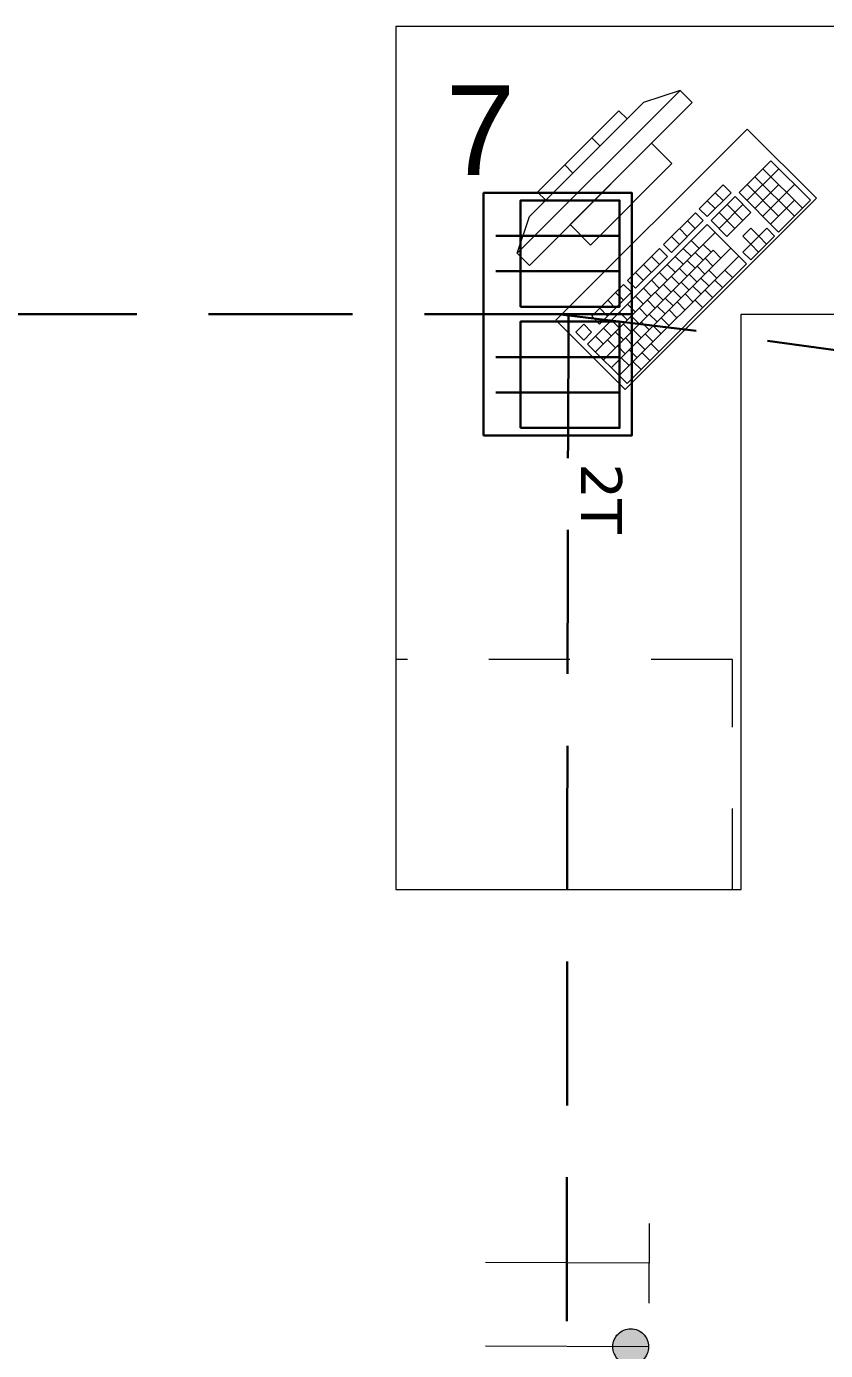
# Model space of a CAD drawing. Header units: inches. Extents: x -19 to 5698, y -728 to 92.
# Drawn here: x 410.835 to 412.223, y 14.199 to 16.5 of the extents above; entities that cross this region are included whole.
import ezdxf

# ---------------------------------------------------------------- set-up
doc = ezdxf.new("R2010")
doc.units = ezdxf.units.IN
doc.header["$MEASUREMENT"] = 0
for name, pattern in [('HIDDEN', [0.375, 0.25, -0.125]), ('Rayas', [0.282222, 0.141111, -0.141111]), ('RAYITAS', [0.375, 0.25, -0.125])]:
    doc.linetypes.add(name, pattern=pattern)
doc.layers.get('0').update_dxf_attribs({"color": 61})
for name, color, linetype, lineweight in [('00 conduct tomacorr', 120, 'HIDDEN', 30), ('00 IE LUZ EMERGENCIA', 253, 'Continuous', 0), ('T-TECHO-E', 150, 'Continuous', 20), ('TOMACORRIENTE', 22, 'RAYITAS', 9)]:
    doc.layers.add(name, color=color, linetype=linetype, lineweight=lineweight)
doc.layers.add('Interior - Mobiliario', color=7, linetype='Continuous')
doc.styles.add('Annotative', font='arial.ttf')

# ---------------------------------------------------------------- blocks, each defined once
blk = doc.blocks.new('CAJA POP UP 6 MODULOS')
at = {"layer": '00 conduct tomacorr', "linetype": 'Continuous'}
for p, q in [((-0.095, -0.165), (-0.095, -0.0151)), ((-0.052, -0.165), (-0.052, -0.0151)), ((0.052, -0.165), (0.052, -0.0151)), ((0.095, -0.165), (0.095, -0.0151)), ((0, -0.165), (0, -0.18))]:
    blk.add_line(p, q, dxfattribs=at)
for points in [[(-0.147, 0), (0.147, 0), (0.147, -0.18), (-0.147, -0.18)], [(0, 0), (0.147, 0), (0.147, -0.18), (0, -0.18)]]:
    blk.add_lwpolyline(points, close=True, dxfattribs=at)
for points in [[(-0.138, -0.045), (-0.009, -0.045), (-0.009, -0.165), (-0.138, -0.165), (-0.138, -0.045)], [(0.009, -0.045), (0.138, -0.045), (0.138, -0.165), (0.009, -0.165), (0.009, -0.045)]]:
    blk.add_lwpolyline(points, dxfattribs=at)
at = {"color": 1, "insert": (-0.1807, -0.168), "char_height": 0.05, "attachment_point": 1, "rotation": 180}
blk.add_mtext_dynamic_manual_height_columns('{\\fVerdana|b0|i0|c0|p34;2T}', width=0.000481, gutter_width=0.1561, heights=[0], dxfattribs=at)
blk = doc.blocks.new('a')
at = {"layer": 'TOMACORRIENTE', "ltscale": 0.05}
h = blk.add_hatch(color=4, dxfattribs=at)
edge = h.paths.add_edge_path()
edge.add_arc((0, 0.0752), 0.0211, 0, 360)
at = {"layer": 'TOMACORRIENTE', "color": 4}
for p, q in [((-0.1455, 0.0963), (-0.0515, 0.0963)), ((-0.0985, 0.0963), (-0.0985, -0.0966)), ((0, 0.0963), (0, -0.0963)), ((0.0623, -0.0963), (0.0623, 0.0963))]:
    blk.add_line(p, q, dxfattribs=at)
blk.add_circle((0, 0.0752), 0.0211, dxfattribs=at)
blk = doc.blocks.new('CABLE 3FACE')
at = {"layer": 'T-TECHO-E', "rotation": 59.94170052614085}
blk.add_blockref('a', (0, 0), dxfattribs=at)

msp = doc.modelspace()

# ---------------------------------------------------------------- linework, layer by layer
at = {"layer": '00 conduct tomacorr'}
for centre, radius, start, end in [((410.7455, -2219.5688), 2235.569, 89.9735881, 90.0503998), ((410.0682, 1.0029), 15.092, 68.41573, 83.57302), ((1058.5133, 14.2062, 0.0003), 646.7398, 179.8410815, 180.1589185)]:
    msp.add_arc(centre, radius, start, end, dxfattribs=at)
at = {"layer": 'Interior - Mobiliario', "color": 175, "linetype": 'Continuous', "lineweight": 13}
for p, q in [((411.97, 16.3889), (411.6871, 16.1061)), ((411.97, 16.3889), (411.9063, 16.3677)), ((411.9912, 16.3677), (411.97, 16.3889)), ((411.7084, 16.0849), (411.9912, 16.3677)), ((411.7084, 16.1697), (411.9063, 16.3677)), ((411.8639, 16.3536), (411.7225, 16.2121)), ((411.7366, 16.198), (411.8781, 16.3394)), ((411.8781, 16.3394), (411.8639, 16.3536)), ((411.9205, 16.297), (411.7791, 16.1556)), ((411.8309, 16.2923), (411.8168, 16.3064)), ((411.9558, 16.2616), (411.9205, 16.297)), ((411.7838, 16.2451), (411.7696, 16.2593)), ((411.8144, 16.1202), (411.9558, 16.2616)), ((412.1279, 16.2666), (412.0726, 16.2112)), ((412.0863, 16.1975), (412.1417, 16.2529)), ((412.1827, 16.1842), (412.1141, 16.2528)), ((412.1965, 16.198), (412.1279, 16.2666)), ((412.0451, 16.2249), (412.0035, 16.1833)), ((412.0588, 16.2111), (412.0451, 16.2249)), ((412.1413, 16.1702), (412.0864, 16.2251)), ((412.1, 16.1838), (412.1415, 16.2253)), ((412.1688, 16.1703), (412.1002, 16.2389)), ((412.1137, 16.1701), (412.1691, 16.2255)), ((411.7225, 16.2121), (411.7366, 16.198)), ((412.0172, 16.1696), (412.0588, 16.2111)), ((412.0656, 16.2043), (412.0241, 16.1627)), ((412.0449, 16.1973), (412.0312, 16.211)), ((412.0931, 16.1769), (412.0656, 16.2043)), ((412.0726, 16.2112), (412.1411, 16.1426)), ((411.9966, 16.1764), (411.9412, 16.121)), ((412.0103, 16.1627), (411.9966, 16.1764)), ((412.0035, 16.1833), (412.0172, 16.1696)), ((412.0311, 16.1834), (412.0174, 16.1972)), ((412.0378, 16.149), (412.0793, 16.1906)), ((412.0654, 16.1492), (412.0379, 16.1766)), ((412.0515, 16.1353), (412.0931, 16.1769)), ((412.0792, 16.163), (412.0518, 16.1904)), ((412.1274, 16.1564), (412.169, 16.1979)), ((412.1411, 16.1426), (412.1965, 16.198)), ((411.6871, 16.1061), (411.7084, 16.1697)), ((411.7791, 16.1556), (411.8144, 16.1202)), ((412.0172, 16.1558), (411.8095, 15.9481)), ((411.9549, 16.1073), (412.0103, 16.1627)), ((411.9965, 16.1488), (411.9827, 16.1625)), ((412.0857, 16.0873), (412.0172, 16.1558)), ((412.0241, 16.1627), (412.0515, 16.1353)), ((411.8232, 15.9344), (412.0309, 16.1421)), ((411.9688, 16.1211), (411.9551, 16.1348)), ((411.9826, 16.135), (411.9689, 16.1487)), ((412.0929, 16.1493), (412.0791, 16.1354)), ((412.0791, 16.1354), (412.0928, 16.1217)), ((412.0927, 16.0942), (412.1342, 16.1357)), ((412.0928, 16.1217), (412.1066, 16.1356)), ((412.1066, 16.1356), (412.0929, 16.1493)), ((412.1205, 16.1494), (412.1066, 16.1356)), ((412.1204, 16.1219), (412.1066, 16.1356)), ((412.1342, 16.1357), (412.1205, 16.1494)), ((411.8369, 15.9207), (412.0273, 16.1111)), ((411.8506, 15.907), (412.0583, 16.1147)), ((411.9343, 16.1141), (411.8789, 16.0587)), ((411.948, 16.1004), (411.9343, 16.1141)), ((411.9412, 16.121), (411.9549, 16.1073)), ((411.9893, 16.1006), (411.9756, 16.1143)), ((412.0032, 16.1144), (411.9895, 16.1281)), ((412.01, 16.0938), (411.9963, 16.1075)), ((412.0238, 16.1076), (412.0101, 16.1213)), ((412.041, 16.0974), (412.0273, 16.1111)), ((412.0928, 16.1217), (412.0789, 16.1079)), ((412.0789, 16.1079), (412.0927, 16.0942)), ((412.1065, 16.108), (412.0928, 16.1217)), ((411.6871, 16.1061), (411.7084, 16.0849)), ((411.8643, 15.8933), (412.072, 16.101)), ((411.878, 15.8795), (412.0857, 16.0873)), ((411.8926, 16.045), (411.948, 16.1004)), ((411.9203, 16.0727), (411.9066, 16.0864)), ((411.9341, 16.0865), (411.9204, 16.1002)), ((411.9616, 16.0729), (411.9479, 16.0866)), ((411.9755, 16.0867), (411.9618, 16.1004)), ((411.9961, 16.0799), (411.9824, 16.0936)), ((412.0271, 16.0835), (412.0134, 16.0972)), ((411.9065, 16.0588), (411.8927, 16.0725)), ((411.9478, 16.059), (411.9341, 16.0727)), ((411.9684, 16.0522), (411.9547, 16.0659)), ((411.9823, 16.0661), (411.9686, 16.0798)), ((411.9995, 16.0558), (411.9857, 16.0695)), ((412.0133, 16.0697), (411.9996, 16.0834)), ((412.0201, 16.049), (412.0064, 16.0627)), ((412.0339, 16.0629), (412.0202, 16.0766)), ((412.0615, 16.063), (412.0478, 16.0767)), ((411.872, 16.0518), (411.8166, 15.9964)), ((411.8303, 15.9827), (411.8857, 16.038)), ((411.8718, 16.0242), (411.8581, 16.0379)), ((411.8857, 16.038), (411.872, 16.0518)), ((411.8789, 16.0587), (411.8926, 16.045)), ((411.9201, 16.0313), (411.9064, 16.045)), ((411.9339, 16.0452), (411.9202, 16.0589)), ((411.9407, 16.0245), (411.927, 16.0382)), ((411.9546, 16.0384), (411.9409, 16.0521)), ((411.9718, 16.0281), (411.958, 16.0418)), ((411.9856, 16.042), (411.9719, 16.0557)), ((412.0062, 16.0352), (411.9925, 16.0489)), ((412.0269, 16.0284), (412.0132, 16.0421)), ((412.0442, 16.0457), (412.0305, 16.0594)), ((411.858, 16.0104), (411.8443, 16.0241)), ((411.8924, 16.0036), (411.8787, 16.0173)), ((411.9063, 16.0175), (411.8925, 16.0312)), ((411.9269, 16.0107), (411.9132, 16.0244)), ((411.9579, 16.0143), (411.9442, 16.028)), ((411.9785, 16.0075), (411.9648, 16.0212)), ((411.9924, 16.0213), (411.9787, 16.0351)), ((412.0096, 16.0111), (411.9959, 16.0248)), ((411.8166, 15.9964), (411.8303, 15.9827)), ((411.8441, 15.9965), (411.8304, 16.0102)), ((411.8786, 15.9898), (411.8648, 16.0035)), ((411.8992, 15.983), (411.8855, 15.9967)), ((411.913, 15.9968), (411.8993, 16.0106)), ((411.9302, 15.9866), (411.9165, 16.0003)), ((411.9441, 16.0004), (411.9303, 16.0141)), ((411.9509, 15.9798), (411.9371, 15.9935)), ((411.9647, 15.9936), (411.951, 16.0074)), ((411.8027, 15.9825), (411.7889, 15.9687)), ((411.8026, 15.955), (411.8164, 15.9688)), ((411.8164, 15.9688), (411.8027, 15.9825)), ((411.8509, 15.9621), (411.8371, 15.9758)), ((411.8647, 15.9759), (411.851, 15.9896)), ((411.8715, 15.9553), (411.8578, 15.969)), ((411.8853, 15.9691), (411.8716, 15.9829)), ((411.9025, 15.9589), (411.8888, 15.9726)), ((411.9164, 15.9727), (411.9027, 15.9865)), ((411.937, 15.966), (411.9233, 15.9797)), ((411.7889, 15.9687), (411.8026, 15.955)), ((411.8095, 15.9481), (411.878, 15.8795)), ((411.837, 15.9482), (411.8233, 15.962)), ((411.8577, 15.9414), (411.8439, 15.9552)), ((411.8887, 15.945), (411.875, 15.9588)), ((411.9093, 15.9383), (411.8956, 15.952)), ((411.9232, 15.9521), (411.9094, 15.9658)), ((411.9334, 15.9349), (411.9197, 15.9486)), ((411.8748, 15.9312), (411.8611, 15.9449)), ((411.8816, 15.9106), (411.8679, 15.9243)), ((411.8955, 15.9244), (411.8817, 15.9381)), ((411.9178, 15.9193), (411.9041, 15.9331)), ((411.9023, 15.9038), (411.8885, 15.9175))]:
    msp.add_line(p, q, dxfattribs=at)
at = {"layer": 'Interior - Mobiliario', "color": 175, "linetype": 'Rayas', "lineweight": 13}
for p, q in [((412.061, 15.4), (411.476, 15.4)), ((412.061, 15), (412.061, 15.4))]:
    msp.add_line(p, q, dxfattribs=at)
at = {"layer": 'Interior - Mobiliario', "color": 175, "linetype": 'Continuous', "lineweight": 13, "flags": 128}
for points in [[(411.476, 16.5), (411.476, 15), (412.076, 15), (412.076, 16), (412.776, 16), (412.776, 16.5)], [(411.7543, 15.9894), (411.8745, 15.8692), (412.2069, 16.2015), (412.0867, 16.3217)]]:
    msp.add_lwpolyline(points, close=True, dxfattribs=at)

# ---------------------------------------------------------------- block references
at = {"layer": '00 conduct tomacorr'}
for name, p, xscale, yscale, zscale, rotation in [('CAJA POP UP 6 MODULOS', (411.6286, 16), 1.432830642179531, 1.432830642179531, 1.432830642179531, 89.99999999999997), ('CABLE 3FACE', (411.7736, 14.2062, 0.0003), 1.47256122672843, 1.47256122672843, 1.47256122672843, 209.7894777823319)]:
    msp.add_blockref(name, p, dxfattribs=dict(at, xscale=xscale, yscale=yscale, zscale=zscale, rotation=rotation))

# ---------------------------------------------------------------- texts
at = {"layer": '00 IE LUZ EMERGENCIA', "style": 'Annotative'}
msp.add_attdef('7', (411.5624, 16.2418), '', height=0.1562, dxfattribs=at)

doc.saveas('drawing.dxf')
